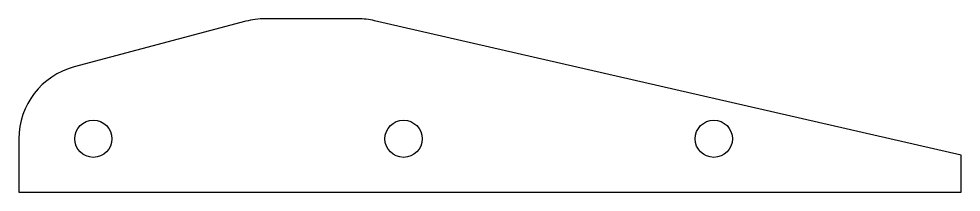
# Model space of a CAD drawing. Header units: inches. Extents: x -5.12 to -2.13, y 0 to 0.55.
import ezdxf

# ---------------------------------------------------------------- set-up
doc = ezdxf.new("R2010")
doc.units = ezdxf.units.IN
doc.header["$MEASUREMENT"] = 0

msp = doc.modelspace()

# ---------------------------------------------------------------- linework, layer by layer
msp.add_lwpolyline([(-4.3981, 0.5432), (-4.9427, 0.398, 0.339807), (-5.1181, 0.1698), (-5.1181, 0), (-2.1288, 0), (-2.1288, 0.1173), (-3.9896, 0.5452, 0.056564), (-4.0426, 0.5512), (-4.3373, 0.5512, 0.065226)], format="xyb", close=True)
for centre in [(-4.8819, 0.1698), (-3.8976, 0.1698), (-2.9134, 0.1698)]:
    msp.add_circle(centre, 0.0591)

doc.saveas('drawing.dxf')
